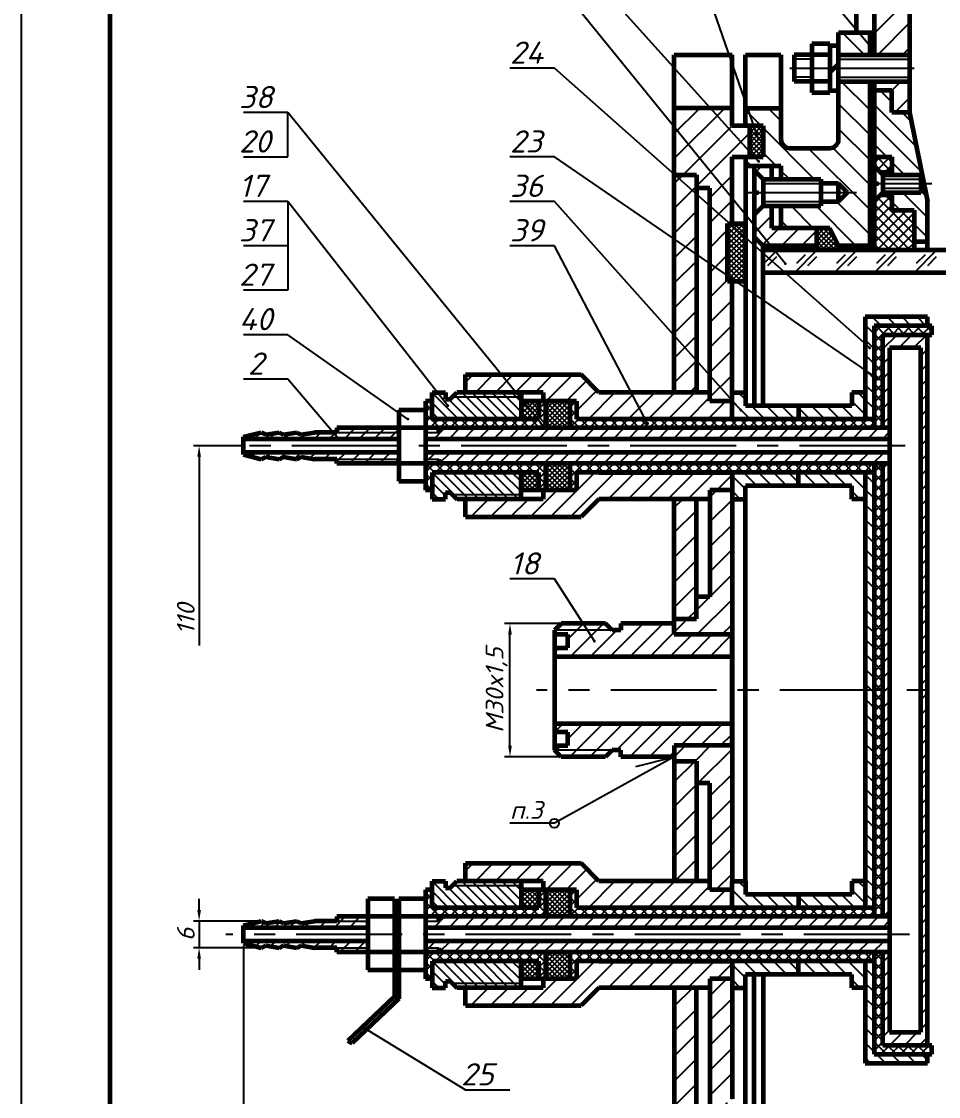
# Model space of a CAD drawing. Header units: millimetres. Extents: x 0 to 841, y 0 to 594.
# Drawn here: x 0 to 206.5, y 228.5 to 470.5 of the extents above; entities that cross this region are included whole.
import ezdxf

# ---------------------------------------------------------------- set-up
doc = ezdxf.new("R2010")
doc.units = ezdxf.units.MM
doc.linetypes.add('CENTER', pattern=[50.8, 31.75, -6.35, 6.35, -6.35])
for name, color, linetype in [('1', 2, 'Continuous'), ('Razmer', 3, 'Continuous'), ('РАМКА', 7, 'Continuous')]:
    doc.layers.add(name, color=color, linetype=linetype)
doc.layers.add('2', color=1, linetype='Continuous', lineweight=60)
doc.styles.add('ADRF1', font='romans', dxfattribs={"oblique": 15})
doc.dimstyles.new('ISO-25', dxfattribs={"dimtxt": 2.5, "dimasz": 2.5, "dimexe": 1.25, "dimexo": 0.625, "dimtad": 1, "dimtxsty": 'Standard', "dimcen": 2.5, "dimadec": 0, "dimazin": 0, "dimtfac": 1, "dimtmove": 0, "dimatfit": 3, "dimfxl": 1, "dimarcsym": 0})
pattern_1 = [(135, (-36, 150), (-1.683798, -1.683798), [])]
pattern_2 = [(45, (-36, 150), (-1.122532, 1.122532), []), (135, (-36, 150), (-1.122532, -1.122532), [])]
pattern_3 = [(45, (-36, 150), (-1.683798, 1.683798), [])]
pattern_4 = [(45, (-36, 150), (-2.245064, 2.245064), [])]
pattern_5 = [(45, (-36, 150), (-2.80633, 2.80633), [])]
pattern_6 = [(45, (-36, 40), (-1.122532, 1.122532), []), (135, (-36, 40), (-1.122532, -1.122532), [])]
pattern_7 = [(45, (-41, 40), (-0.561266, 0.561266), []), (135, (-41, 40), (-0.561266, -0.561266), [])]
pattern_8 = [(45, (-41, 150), (-0.561266, 0.561266), []), (135, (-41, 150), (-0.561266, -0.561266), [])]
pattern_9 = [(135, (-36, 150), (-2.80633, -2.80633), [])]
pattern_10 = [(45, (-36, 150), (-0.561266, 0.561266), []), (135, (-36, 150), (-0.561266, -0.561266), [])]

msp = doc.modelspace()

# ---------------------------------------------------------------- hatches: boundary and pattern name
at = {"layer": '1'}
h = msp.add_hatch(dxfattribs=at)
h.set_pattern_fill('ANSI31', scale=1.25, style=0)
h.set_pattern_definition(pattern_5)
h.paths.add_polyline_path([(200, 457), (192, 457), (192, 455), (196, 455), (196, 450), (200, 450)])
h.paths.add_polyline_path([(200, 511), (190, 511), (190, 513), (194, 513), (194, 535), (191, 535), (191, 538), (188, 538), (188, 483), (192, 479), (192, 463), (200, 463)])
h.paths.add_polyline_path([(290, 538), (287, 538), (287, 535), (284, 535), (284, 513), (288, 513), (288, 511), (278, 511), (278, 463), (286, 463), (286, 479), (290, 483)])
h.paths.add_polyline_path([(282, 455), (286, 455), (286, 457), (278, 457), (278, 450), (282, 450)])
h = msp.add_hatch(dxfattribs=at)
h.set_pattern_fill('ANSI31', scale=1.25, angle=90, style=0)
h.set_pattern_definition(pattern_9)
h.paths.add_polyline_path([(191, 463), (191, 468), (184, 468), (184, 463)])
h = msp.add_hatch(dxfattribs=at)
h.set_pattern_fill('ANSI31', scale=1.25, angle=90, style=0)
h.set_pattern_definition(pattern_9)
h.paths.add_polyline_path([(182, 442), (173, 442, -0.414213562), (171, 444), (171, 451), (163, 451), (163, 447), (167, 447), (167, 440), (163, 440), (163, 438), (171, 438), (171, 435), (180, 435), (180, 434), (184, 434), (186, 432), (184, 430), (180, 430), (180, 429), (171, 429), (171, 424), (182, 424), (184, 420), (191, 420), (191, 457), (184, 457), (184, 444, -0.414213562)])
h = msp.add_hatch(dxfattribs=at)
h.set_pattern_fill('ANSI31', angle=90, style=0)
h.set_pattern_definition([(135, (-36, 150), (-2.245064, -2.245064), [])])
h.paths.add_polyline_path([(200, 450), (196, 450), (196, 455), (192, 455), (192, 440), (196, 440), (196, 436), (202.5, 436), (202.8, 436)])
h.paths.add_polyline_path([(201, 428), (201, 421), (204, 421), (204, 430), (203.6, 432), (202.5, 432), (196, 432), (196, 428)])
h = msp.add_hatch(dxfattribs=at)
h.set_pattern_fill('ANSI31', scale=1.25, style=0)
h.set_pattern_definition(pattern_5)
h.paths.add_polyline_path([(160, 440), (164, 440), (164, 447), (160, 447), (160, 451), (147, 451), (147, 436), (152, 436), (152, 433), (155, 433), (155, 385), (160, 385), (160, 412), (159, 412), (159, 425), (160, 425)])
h = msp.add_hatch(dxfattribs=at)
h.set_pattern_fill('ANSI37', scale=0.25, style=0)
h.set_pattern_definition(pattern_10)
h.paths.add_polyline_path([(167, 447), (164, 447), (164, 440), (167, 440)])
h = msp.add_hatch(dxfattribs=at)
h.set_pattern_fill('ANSI37', scale=0.5, style=0)
h.set_pattern_definition(pattern_2)
h.paths.add_polyline_path([(201, 428), (196, 428), (196, 431.5), (193.5, 431.5), (192, 430), (192, 419), (201, 419)])
h.paths.add_polyline_path([(196, 440), (192, 440), (192, 438), (193.5, 436.5), (196, 436.5)])
h = msp.add_hatch(dxfattribs=at)
h.set_pattern_fill('ANSI31', scale=1.25, style=0)
h.set_pattern_definition(pattern_5)
h.paths.add_polyline_path([(152, 436), (147, 436), (147, 387), (152, 387)])
h = msp.add_hatch(dxfattribs=at)
h.set_pattern_fill('ANSI31', style=0)
h.set_pattern_definition(pattern_4)
h.paths.add_polyline_path([(169, 429), (167, 429), (165, 427), (165, 422), (167, 420), (179, 420), (179, 424), (169, 424)])
h.paths.add_polyline_path([(169, 438), (165, 438), (165, 437), (167, 435), (169, 435)])
h = msp.add_hatch(dxfattribs=at)
h.set_pattern_fill('ANSI37', scale=0.25, style=0)
h.set_pattern_definition(pattern_10)
h.paths.add_polyline_path([(163, 425), (159, 425), (159, 412), (163, 412)])
h = msp.add_hatch(dxfattribs=at)
h.set_pattern_fill('ANSI37', scale=0.25, style=0)
h.set_pattern_definition(pattern_10)
h.paths.add_polyline_path([(182, 424), (179, 424), (179, 419), (184, 419), (184, 420)])
h = msp.add_hatch(dxfattribs=at)
h.set_pattern_fill('ANSI31', scale=2, style=0)
h.set_pattern_definition([(45, (-36, 150), (-4.49013, 4.49013), [])])
h.paths.add_polyline_path([(167, 419), (167, 414), (309, 414), (309, 419)])
h = msp.add_hatch(dxfattribs=at)
h.set_pattern_fill('ANSI31', scale=0.75, angle=90, style=0)
h.set_pattern_definition(pattern_1)
h.paths.add_polyline_path([(192, 402), (204, 402), (204, 404), (190, 404), (190, 381), (192, 381)])
h = msp.add_hatch(dxfattribs=at)
h.set_pattern_fill('ANSI37', scale=0.5, angle=90, style=0)
h.set_pattern_definition([(135, (-36, 150), (-1.122532, -1.122532), []), (225, (-36, 150), (1.122532, -1.122532), [])])
h.paths.add_polyline_path([(205, 400), (205, 402), (192, 402), (192, 379), (194, 379), (194, 400)])
h = msp.add_hatch(dxfattribs=at)
h.set_pattern_fill('ANSI31', scale=0.75, style=0)
h.set_pattern_definition(pattern_3)
h.paths.add_polyline_path([(202.5, 397), (202.5, 243), (195.5, 243), (195.5, 261), (194, 261), (194, 240), (204, 240), (204, 400), (194, 400), (194, 379), (195.5, 379), (195.5, 397)])
h.paths.add_polyline_path([(195.5, 371), (194, 371), (194, 269), (195.5, 269)], flags=17)
h = msp.add_hatch(dxfattribs=at)
h.set_pattern_fill('ANSI31', style=0)
h.set_pattern_definition(pattern_4)
h.paths.add_polyline_path([(160, 381), (160, 385), (155, 385), (155, 387), (130, 387), (126, 391), (100, 391), (100, 387), (117.5, 387), (117.5, 385), (125, 385), (125, 381)])
h.paths.add_polyline_path([(130, 369), (125, 369), (125, 365), (117.5, 365), (117.5, 363), (100, 363), (100, 359), (126, 359), (130, 363), (155, 363), (155, 365), (160, 365), (160, 369)])
h = msp.add_hatch(dxfattribs=at)
h.set_pattern_fill('ANSI37', scale=0.5, style=0)
h.set_pattern_definition(pattern_2)
h.paths.add_polyline_path([(118, 385), (116.5, 385), (116.5, 381), (92.5, 381), (92.5, 385), (91, 385), (91, 379), (118, 379)])
h.paths.add_polyline_path([(118, 371), (91, 371), (91, 365), (92.5, 365), (92.5, 369), (116.5, 369), (116.5, 365), (118, 365)])
h = msp.add_hatch(dxfattribs=at)
h.set_pattern_fill('ANSI31', scale=0.5, angle=90, style=0)
h.set_pattern_definition([(135, (-41, 150), (-1.122532, -1.122532), [])])
h.paths.add_polyline_path([(112.5, 381), (112.5, 387), (98, 387), (96.5, 385.5), (95.5, 385.5), (95.5, 387), (92.5, 387), (92.5, 381)])
h.paths.add_polyline_path([(92.5, 369), (92.5, 363), (95.5, 363), (95.5, 364.5), (96.5, 364.5), (98, 363), (112.5, 363), (112.5, 369)])
h = msp.add_hatch(dxfattribs=at)
h.set_pattern_fill('ANSI37', scale=0.25, style=0)
h.set_pattern_definition(pattern_8)
h.paths.add_polyline_path([(116.5, 385), (112.5, 385), (112.5, 381), (116.5, 381)])
h.paths.add_polyline_path([(112.5, 369), (112.5, 365), (116.5, 365), (116.5, 369)])
h = msp.add_hatch(dxfattribs=at)
h.set_pattern_fill('ANSI37', scale=0.25, style=0)
h.set_pattern_definition(pattern_8)
h.paths.add_polyline_path([(123.5, 379), (123.5, 385), (118, 385), (118, 379)])
h.paths.add_polyline_path([(123.5, 371), (118, 371), (118, 365), (123.5, 365)])
h = msp.add_hatch(dxfattribs=at)
h.set_pattern_fill('ANSI37', scale=0.5, style=0)
h.set_pattern_definition(pattern_2)
h.paths.add_polyline_path([(192, 379), (192, 381), (125, 381), (125, 385), (123.5, 385), (123.5, 379)])
h.paths.add_polyline_path([(192, 369), (192, 371), (123.5, 371), (123.5, 365), (125, 365), (125, 369)])
h = msp.add_hatch(dxfattribs=at)
h.set_pattern_fill('ANSI31', scale=0.75, angle=90, style=0)
h.set_pattern_definition(pattern_1)
h.paths.add_polyline_path([(175, 381), (175, 384), (163, 384), (163, 387), (160, 387), (160, 381)])
h.paths.add_polyline_path([(190, 381), (190, 387), (187, 387), (187, 384), (175, 384), (175, 381)])
h.paths.add_polyline_path([(175, 369), (175, 366), (187, 366), (187, 363), (190, 363), (190, 369)])
h.paths.add_polyline_path([(175, 366), (175, 369), (160, 369), (160, 363), (163, 363), (163, 366)])
h = msp.add_hatch(dxfattribs=at)
h.set_pattern_fill('ANSI31', scale=0.75, style=0)
h.set_pattern_definition(pattern_3)
h.paths.add_polyline_path([(195.5, 379), (94, 379), (94, 378), (91, 378), (91, 376.5), (195.5, 376.5)])
h.paths.add_polyline_path([(195.5, 373.5), (91, 373.5), (91, 372), (94, 372), (94, 371), (195.5, 371)])
h.paths.add_polyline_path([(94, 379), (91, 379), (91, 378), (94, 378)], flags=16)
h.paths.add_polyline_path([(94, 372), (91, 372), (91, 371), (94, 371)], flags=16)
h.paths.add_polyline_path([(85, 372), (71, 372), (71, 371), (85, 371)])
h.paths.add_polyline_path([(85, 373.5), (50, 373.5), (50, 373), (54, 372), (55, 372.5), (58, 372), (59, 372.5), (62, 372), (63, 372.5), (66, 372), (71, 372), (85, 372)])
h.paths.add_polyline_path([(85, 378), (71, 378), (66, 378), (63, 377.5), (62, 378), (59, 377.5), (58, 378), (55, 377.5), (54, 378), (50, 377), (50, 376.5), (85, 376.5)])
h.paths.add_polyline_path([(85, 379), (71, 379), (71, 378), (85, 378)])
h = msp.add_hatch(dxfattribs=at)
h.set_pattern_fill('ANSI37', scale=0.5, style=0)
h.set_pattern_definition(pattern_2)
h.paths.add_polyline_path([(194, 371), (192, 371), (192, 269), (194, 269)])
h = msp.add_hatch(dxfattribs=at)
h.set_pattern_fill('ANSI31', scale=0.75, angle=90, style=0)
h.set_pattern_definition(pattern_1)
h.paths.add_polyline_path([(190, 271), (192, 271), (192, 369), (190, 369)])
h = msp.add_hatch(dxfattribs=at)
h.set_pattern_fill('ANSI31', scale=1.25, style=0)
h.set_pattern_definition(pattern_5)
h.paths.add_polyline_path([(160, 365), (155, 365), (155, 341), (152, 341), (152, 336), (147, 336), (147, 332.5), (160, 332.5)])
h = msp.add_hatch(dxfattribs=at)
h.set_pattern_fill('ANSI31', scale=1.25, style=0)
h.set_pattern_definition(pattern_5)
h.paths.add_polyline_path([(152, 363), (147, 363), (147, 336), (152, 336)])
h = msp.add_hatch(dxfattribs=at)
h.set_pattern_fill('ANSI31', style=0)
h.set_pattern_definition(pattern_4)
h.paths.add_polyline_path([(121.5, 335), (120, 333.5), (133, 333.5), (131.5, 335)], flags=17)
h.paths.add_polyline_path([(120, 333.5), (120, 332.5), (123, 332.5), (123, 329.5), (120, 329.5), (120, 327.5), (160, 327.5), (160, 332.5), (147, 332.5), (147, 335), (135, 335), (135, 333.5), (133, 333.5)])
h.paths.add_polyline_path([(120, 312.5), (120, 310.5), (123, 310.5), (123, 307.5), (120, 307.5), (120, 306.5), (133, 306.5), (135, 306.5), (135, 305), (147, 305), (147, 307.5), (160, 307.5), (160, 312.5)])
h.paths.add_polyline_path([(120, 306.5), (121.5, 305), (131.5, 305), (133, 306.5)], flags=16)
h = msp.add_hatch(dxfattribs=at)
h.set_pattern_fill('ANSI31', scale=1.25, style=0)
h.set_pattern_definition(pattern_5)
h.paths.add_polyline_path([(160, 307.5), (147, 307.5), (147, 304), (152, 304), (152, 299), (155, 299), (155, 275), (160, 275), (160, 277)])
h = msp.add_hatch(dxfattribs=at)
h.set_pattern_fill('ANSI31', scale=1.25, style=0)
h.set_pattern_definition(pattern_5)
h.paths.add_polyline_path([(152, 304), (147, 304), (147, 277), (152, 277)])
h = msp.add_hatch(dxfattribs=at)
h.set_pattern_fill('ANSI31', style=0)
h.set_pattern_definition([(45, (-36, 40), (-2.245064, 2.245064), [])])
h.paths.add_polyline_path([(160, 275), (155, 275), (155, 277), (130, 277), (126, 281), (100, 281), (100, 277), (117.5, 277), (117.5, 275), (125, 275), (125, 271), (160, 271)])
h.paths.add_polyline_path([(160, 259), (130, 259), (125, 259), (125, 255), (117.5, 255), (117.5, 253), (100, 253), (100, 249), (126, 249), (130, 253), (155, 253), (155, 255), (160, 255)])
h = msp.add_hatch(dxfattribs=at)
h.set_pattern_fill('ANSI31', scale=0.5, angle=90, style=0)
h.set_pattern_definition([(135, (-41, 40), (-1.122532, -1.122532), [])])
h.paths.add_polyline_path([(112.5, 271), (112.5, 277), (98, 277), (96.5, 275.5), (95.5, 275.5), (95.5, 277), (92.5, 277), (92.5, 271)])
h.paths.add_polyline_path([(92.5, 259), (92.5, 253), (95.5, 253), (95.5, 254.5), (96.5, 254.5), (98, 253), (112.5, 253), (112.5, 259)])
h = msp.add_hatch(dxfattribs=at)
h.set_pattern_fill('ANSI31', scale=0.75, angle=90, style=0)
h.set_pattern_definition([(135, (-36, 40), (-1.683798, -1.683798), [])])
h.paths.add_polyline_path([(175, 271), (175, 274), (163, 274), (163, 277), (160, 277), (160, 271)])
h.paths.add_polyline_path([(190, 271), (190, 277), (187, 277), (187, 274), (175, 274), (175, 271)])
h.paths.add_polyline_path([(175, 259), (175, 256), (187, 256), (187, 253), (190, 253), (190, 259)])
h.paths.add_polyline_path([(175, 256), (175, 259), (160, 259), (160, 253), (163, 253), (163, 256)])
h = msp.add_hatch(dxfattribs=at)
h.set_pattern_fill('ANSI37', scale=0.5, style=0)
h.set_pattern_definition(pattern_6)
h.paths.add_polyline_path([(118, 275), (116.5, 275), (116.5, 271), (92.5, 271), (92.5, 275), (91, 275), (91, 269), (118, 269)])
h.paths.add_polyline_path([(118, 261), (91, 261), (91, 255), (92.5, 255), (92.5, 259), (116.5, 259), (116.5, 255), (118, 255)])
h = msp.add_hatch(dxfattribs=at)
h.set_pattern_fill('ANSI37', scale=0.25, style=0)
h.set_pattern_definition(pattern_7)
h.paths.add_polyline_path([(116.5, 275), (112.5, 275), (112.5, 271), (116.5, 271)])
h.paths.add_polyline_path([(112.5, 259), (112.5, 255), (116.5, 255), (116.5, 259)])
h = msp.add_hatch(dxfattribs=at)
h.set_pattern_fill('ANSI37', scale=0.25, style=0)
h.set_pattern_definition(pattern_7)
h.paths.add_polyline_path([(123.5, 269), (123.5, 275), (118, 275), (118, 269)])
h.paths.add_polyline_path([(123.5, 261), (118, 261), (118, 255), (123.5, 255)])
h = msp.add_hatch(dxfattribs=at)
h.set_pattern_fill('ANSI37', scale=0.5, style=0)
h.set_pattern_definition(pattern_6)
h.paths.add_polyline_path([(192, 269), (192, 271), (125, 271), (125, 275), (123.5, 275), (123.5, 269)])
h.paths.add_polyline_path([(192, 259), (192, 261), (123.5, 261), (123.5, 255), (125, 255), (125, 259)])
h = msp.add_hatch(dxfattribs=at)
h.set_pattern_fill('ANSI31', scale=0.75, style=0)
h.set_pattern_definition(pattern_3)
h.paths.add_polyline_path([(78, 266.5), (78, 268), (71, 268), (66, 268), (63, 267.5), (62, 268), (59, 267.5), (58, 268), (55, 267.5), (54, 268), (50, 267), (50, 266.5)])
h.paths.add_polyline_path([(78, 268), (78, 269), (71, 269), (71, 268)])
h.paths.add_polyline_path([(78, 262), (78, 263.5), (50, 263.5), (50, 263), (54, 262), (55, 262.5), (58, 262), (59, 262.5), (62, 262), (63, 262.5), (66, 262), (71, 262)])
h.paths.add_polyline_path([(78, 261), (78, 262), (71, 262), (71, 261)])
h.paths.add_polyline_path([(85, 268), (85, 269), (84, 269), (84, 268)])
h.paths.add_polyline_path([(84, 266.5), (85, 266.5), (85, 268), (84, 268)])
h.paths.add_polyline_path([(84, 262), (84.97212, 262), (85, 262.02788), (85, 263.5), (84, 263.5)])
h.paths.add_polyline_path([(84, 261), (85, 261), (85, 262), (84, 262)])
h = msp.add_hatch(dxfattribs=at)
h.set_pattern_fill('ANSI31', scale=0.75, angle=90, style=0)
h.set_pattern_definition(pattern_1)
h.paths.add_polyline_path([(192, 259), (190, 259), (190, 236), (204, 236), (204, 238), (192, 238)])
h = msp.add_hatch(dxfattribs=at)
h.set_pattern_fill('ANSI37', scale=0.5, style=0)
h.set_pattern_definition(pattern_2)
h.paths.add_polyline_path([(194, 261), (192, 261), (192, 238), (205, 238), (205, 240), (194, 240)])
h = msp.add_hatch(dxfattribs=at)
h.set_pattern_fill('ANSI31', scale=1.25, style=0)
h.set_pattern_definition(pattern_5)
h.paths.add_polyline_path([(160, 200), (164, 200), (164, 193), (160, 193), (160, 189), (147, 189), (147, 204), (152, 204), (152, 207), (155, 207), (155, 255), (160, 255), (160, 228), (159, 228), (159, 215), (160, 215)])
h = msp.add_hatch(dxfattribs=at)
h.set_pattern_fill('ANSI31', scale=1.25, style=0)
h.set_pattern_definition(pattern_5)
h.paths.add_polyline_path([(152, 204), (147, 204), (147, 253), (152, 253)])
at = {"layer": '2'}
h = msp.add_hatch(color=7, dxfattribs=at)
h.paths.add_polyline_path([(192, 468), (191, 468), (191, 463), (192, 463)])
h.paths.add_polyline_path([(192, 457), (191, 457), (191, 440), (192, 440)])

# ---------------------------------------------------------------- linework, layer by layer
at = {"layer": '1', "color": 7}
for p, q in [((173, 460), (201, 460)), ((178, 462), (174, 462)), ((184, 462), (200, 462)), ((178, 458), (174, 458)), ((184, 458), (200, 458)), ((202.5, 436), (202.8, 436)), ((167, 434), (180, 434)), ((191, 434), (205, 434)), ((194, 435), (202.5, 435)), ((163.5, 432), (188, 432)), ((194, 433), (202.5, 433)), ((202.5, 432), (203.6, 432)), ((167, 430), (180, 430)), ((170, 417.5), (168, 415.5)), ((176.5, 418), (174.5, 416)), ((179, 417.5), (177, 415.5)), ((185.5, 418), (183.5, 416)), ((188, 417.5), (186, 415.5)), ((194.5, 418), (192.5, 416)), ((197, 417.5), (195, 415.5)), ((203.5, 418), (201.5, 416)), ((206, 417.5), (204, 415.5)), ((97, 386), (112.5, 386)), ((71, 378), (85, 378)), ((91, 378), (94, 378)), ((71, 372), (85, 372)), ((91, 372), (94, 372)), ((97, 364), (112.5, 364)), ((133, 333.5), (120, 333.5)), ((133, 306.5), (120, 306.5)), ((97, 276), (112.5, 276)), ((91, 268.02788), (91.97212, 269)), ((92.83971, 266.5), (95.33971, 269)), ((96.20731, 266.5), (98.70731, 269)), ((99.57491, 266.5), (102.07491, 269)), ((102.9425, 266.5), (105.4425, 269)), ((106.3101, 266.5), (108.8101, 269)), ((109.67769, 266.5), (112.17769, 269)), ((113.04529, 266.5), (115.54529, 269)), ((116.41289, 266.5), (118.91289, 269)), ((119.78048, 266.5), (122.28048, 269)), ((123.14808, 266.5), (125.64808, 269)), ((126.51568, 266.5), (129.01568, 269)), ((129.88327, 266.5), (132.38327, 269)), ((133.25087, 266.5), (135.75087, 269)), ((136.61846, 266.5), (139.11846, 269)), ((139.98606, 266.5), (142.48606, 269)), ((143.35366, 266.5), (145.85366, 269)), ((146.72125, 266.5), (149.22125, 269)), ((150.08885, 266.5), (152.58885, 269)), ((153.45644, 266.5), (155.95644, 269)), ((156.82404, 266.5), (159.32404, 269)), ((160.19164, 266.5), (162.69164, 269)), ((163.55923, 266.5), (166.05923, 269)), ((166.92683, 266.5), (169.42683, 269)), ((170.29442, 266.5), (172.79442, 269)), ((173.66202, 266.5), (176.16202, 269)), ((177.02962, 266.5), (179.52962, 269)), ((180.39721, 266.5), (182.89721, 269)), ((183.76481, 266.5), (186.26481, 269)), ((187.1324, 266.5), (189.6324, 269)), ((190.5, 266.5), (193, 269)), ((71, 268), (78, 268)), ((84, 268), (85, 268)), ((91, 268), (94, 268)), ((193.8676, 266.5), (195.5, 268.1324)), ((71, 262), (78, 262)), ((84, 262), (85, 262)), ((84.97212, 262), (85, 262.02788)), ((91, 262), (94, 262)), ((91, 261.29269), (91.70731, 262)), ((91.70731, 262), (93.20731, 263.5)), ((94.07491, 261), (96.57491, 263.5)), ((97.4425, 261), (99.9425, 263.5)), ((100.8101, 261), (103.3101, 263.5)), ((104.17769, 261), (106.67769, 263.5)), ((107.54529, 261), (110.04529, 263.5)), ((110.91289, 261), (113.41289, 263.5)), ((114.28048, 261), (116.78048, 263.5)), ((117.64808, 261), (120.14808, 263.5)), ((121.01568, 261), (123.51568, 263.5)), ((124.38327, 261), (126.88327, 263.5)), ((127.75087, 261), (130.25087, 263.5)), ((131.11846, 261), (133.61846, 263.5)), ((134.48606, 261), (136.98606, 263.5)), ((137.85366, 261), (140.35366, 263.5)), ((141.22125, 261), (143.72125, 263.5)), ((144.58885, 261), (147.08885, 263.5)), ((147.95644, 261), (150.45644, 263.5)), ((151.32404, 261), (153.82404, 263.5)), ((154.69164, 261), (157.19164, 263.5)), ((158.05923, 261), (160.55923, 263.5)), ((161.42683, 261), (163.92683, 263.5)), ((164.79442, 261), (167.29442, 263.5)), ((168.16202, 261), (170.66202, 263.5)), ((171.52962, 261), (174.02962, 263.5)), ((174.89721, 261), (177.39721, 263.5)), ((178.26481, 261), (180.76481, 263.5)), ((181.6324, 261), (184.1324, 263.5)), ((185, 261), (187.5, 263.5)), ((188.3676, 261), (190.8676, 263.5)), ((191.73519, 261), (194.23519, 263.5)), ((195.10279, 261), (195.5, 261.39721)), ((97, 254), (112.5, 254))]:
    msp.add_line(p, q, dxfattribs=at)
at = {"layer": '1', "color": 7, "linetype": 'CENTER', "ltscale": 0.75}
for p, q in [((199, 375), (46, 375)), ((347, 320), (116, 320)), ((200, 265), (46, 265))]:
    msp.add_line(p, q, dxfattribs=at)
at = {"layer": '2', "color": 7}
for p, q in [((188, 468), (188, 538)), ((200, 511), (200, 450)), ((192, 479), (192, 463)), ((184, 444), (184, 468)), ((184, 468), (192, 468)), ((191, 468), (191, 463)), ((178, 465.5), (178, 454.5)), ((182, 465.5), (178, 465.5)), ((182, 465.5), (182, 454.5)), ((184, 465), (182, 465)), ((147, 387), (147, 463)), ((147, 463), (160, 463)), ((160, 447), (160, 463)), ((163, 447), (163, 463)), ((163, 463), (171, 463)), ((171, 463), (171, 444)), ((174, 463), (174, 457)), ((182, 463), (174, 463)), ((184, 463), (200, 463)), ((184, 461), (182, 459)), ((182, 457), (174, 457)), ((182, 455), (184, 455)), ((184, 457), (200, 457)), ((191, 457), (191, 419)), ((192, 457), (192, 419)), ((196, 455), (192, 455)), ((196, 450), (196, 455)), ((178, 454.5), (182, 454.5)), ((160, 451), (147, 451)), ((163, 451), (171, 451)), ((200, 450), (196, 450)), ((200, 450), (204, 430)), ((167, 447), (160, 447)), ((164, 440), (164, 447)), ((167, 447), (167, 440)), ((173, 442), (182, 442)), ((160, 425), (160, 440)), ((160, 440), (167, 440)), ((163, 440), (163, 384)), ((191, 440), (196, 440)), ((196, 440), (196, 436)), ((147, 436), (152, 436)), ((152, 436), (152, 387)), ((163, 438), (171, 438)), ((165, 438), (165, 384)), ((165, 437), (167, 435)), ((169, 435), (169, 438)), ((171, 438), (171, 435)), ((192, 438), (194, 436)), ((196, 436.5), (193.5, 436.5)), ((194, 436), (202.5, 436)), ((194, 436), (194, 432)), ((202.5, 436), (202.5, 432)), ((167, 435), (180, 435)), ((167, 435), (167, 429)), ((180, 435), (180, 429)), ((184, 434), (180, 434)), ((186, 432), (184, 434)), ((184, 430), (184, 434)), ((192, 434), (193, 434)), ((202.5, 435), (203, 435)), ((155, 433), (152, 433)), ((155, 385), (155, 433)), ((165, 432), (166, 432)), ((184, 430), (186, 432)), ((194, 432), (192, 430)), ((193.5, 431.5), (196, 431.5)), ((194, 432), (202.5, 432)), ((196, 432), (196, 428)), ((202.5, 433), (203.4, 433)), ((167, 429), (165, 427)), ((167, 429), (180, 429)), ((169, 424), (169, 429)), ((171, 429), (171, 424)), ((180, 430), (184, 430)), ((204, 419), (204, 430)), ((196, 428), (201, 428)), ((201, 428), (201, 419)), ((159, 412), (159, 425)), ((159, 425), (163, 425)), ((182, 424), (169, 424)), ((179, 424), (179, 419)), ((184, 420), (182, 424)), ((167, 420), (165, 422)), ((167, 384), (167, 420)), ((179, 420), (167, 420)), ((309, 419), (167, 419)), ((191, 420), (184, 420)), ((184, 420), (184, 419)), ((201, 421), (204, 421)), ((167, 414), (309, 414)), ((163, 412), (159, 412)), ((160, 381), (160, 412)), ((204, 404), (190, 404)), ((190, 404), (190, 381)), ((205, 402), (192, 402)), ((192, 402), (192, 379)), ((204, 402), (204, 404)), ((205, 400), (205, 402)), ((194, 400), (205, 400)), ((194, 379), (194, 400)), ((204, 240), (204, 400)), ((195.5, 397), (195.5, 243)), ((202.5, 397), (195.5, 397)), ((202.5, 243), (202.5, 397)), ((100, 387), (100, 391)), ((100, 391), (126, 391)), ((130, 387), (126, 391)), ((91, 385), (91, 365)), ((92.5, 385), (91, 385)), ((92.5, 387), (95.5, 387)), ((92.5, 381), (92.5, 387)), ((95.5, 387), (95.5, 385.5)), ((95.5, 385.5), (96.5, 385.5)), ((96.5, 385.5), (98, 387)), ((117.5, 387), (98, 387)), ((112.5, 387), (112.5, 381)), ((125, 385), (112.5, 385)), ((116.5, 385), (116.5, 381)), ((117.5, 387), (117.5, 385)), ((118, 385), (118, 379)), ((123.5, 385), (123.5, 379)), ((125, 385), (125, 381)), ((155, 387), (130, 387)), ((160, 385), (155, 385)), ((160, 387), (163, 387)), ((190, 387), (187, 387)), ((187, 387), (187, 384)), ((85, 383), (85, 367)), ((91, 383), (85, 383)), ((187, 384), (163, 384)), ((175, 384), (175, 381)), ((116.5, 381), (92.5, 381)), ((192, 381), (125, 381)), ((160, 381), (130, 381)), ((50, 377), (54, 378)), ((54, 378), (55, 377.5)), ((55, 377.5), (58, 378)), ((58, 378), (59, 377.5)), ((59, 377.5), (62, 378)), ((62, 378), (63, 377.5)), ((63, 377.5), (66, 378)), ((71, 378), (66, 378)), ((195.5, 379), (71, 379)), ((71, 379), (71, 378)), ((94, 378), (94, 379)), ((50, 373), (50, 377)), ((85.00775, 376.5), (50, 376.5)), ((195.5, 376.5), (91, 376.5)), ((85.07434, 373.5), (50, 373.5)), ((50, 373), (54, 372)), ((195.5, 373.5), (91, 373.5)), ((54, 372), (55, 372.5)), ((55, 372.5), (58, 372)), ((58, 372), (59, 372.5)), ((59, 372.5), (62, 372)), ((62, 372), (63, 372.5)), ((63, 372.5), (66, 372)), ((71, 372), (66, 372)), ((71, 371), (71, 372)), ((195.5, 371), (71, 371)), ((94, 372), (94, 371)), ((118, 371), (118, 365)), ((123.5, 371), (123.5, 365)), ((192, 371), (192, 269)), ((194, 269), (194, 371)), ((92.5, 369), (92.5, 363)), ((116.5, 369), (92.5, 369)), ((112.5, 363), (112.5, 369)), ((116.5, 365), (116.5, 369)), ((192, 369), (125, 369)), ((125, 369), (125, 365)), ((130, 369), (160, 369)), ((160, 369), (160, 277)), ((175, 366), (175, 369)), ((190, 369), (190, 271)), ((85, 367), (91, 367)), ((163, 277), (163, 366)), ((187, 366), (163, 366)), ((187, 363), (187, 366)), ((92.5, 365), (91, 365)), ((92.5, 363), (95.5, 363)), ((95.5, 363), (95.5, 364.5)), ((95.5, 364.5), (96.5, 364.5)), ((96.5, 364.5), (98, 363)), ((117.5, 363), (98, 363)), ((100, 359), (100, 363)), ((125, 365), (112.5, 365)), ((117.5, 365), (117.5, 363)), ((130, 363), (126, 359)), ((155, 363), (130, 363)), ((147, 332.5), (147, 363)), ((152, 336), (152, 363)), ((155, 365), (155, 341)), ((160, 365), (155, 365)), ((160, 363), (163, 363)), ((190, 363), (187, 363)), ((100, 359), (126, 359)), ((155, 341), (152, 341)), ((121.5, 335), (120, 333.5)), ((131.5, 335), (121.5, 335)), ((133, 333.5), (131.5, 335)), ((147, 335), (135, 335)), ((135, 335), (135, 333.5)), ((147, 336), (152, 336)), ((120, 333.5), (120, 306.5)), ((123, 332.5), (120, 332.5)), ((123, 329.5), (123, 332.5)), ((135, 333.5), (133, 333.5)), ((160, 332.5), (147, 332.5)), ((160, 307.5), (160, 332.5)), ((120, 329.5), (123, 329.5)), ((160, 327.5), (120, 327.5)), ((120, 312.5), (160, 312.5)), ((123, 310.5), (120, 310.5)), ((123, 307.5), (123, 310.5)), ((120, 307.5), (123, 307.5)), ((147, 307.5), (147, 277)), ((160, 307.5), (147, 307.5)), ((121.5, 305), (120, 306.5)), ((131.5, 305), (121.5, 305)), ((133, 306.5), (131.5, 305)), ((135, 306.5), (133, 306.5)), ((135, 305), (135, 306.5)), ((147, 305), (135, 305)), ((147, 304), (152, 304)), ((152, 304), (152, 277)), ((155, 299), (152, 299)), ((155, 275), (155, 299)), ((100, 281), (126, 281)), ((100, 277), (100, 281)), ((130, 277), (126, 281)), ((92.5, 277), (95.5, 277)), ((92.5, 271), (92.5, 277)), ((95.5, 277), (95.5, 275.5)), ((96.5, 275.5), (98, 277)), ((117.5, 277), (98, 277)), ((112.5, 277), (112.5, 271)), ((117.5, 277), (117.5, 275)), ((155, 277), (130, 277)), ((155, 275), (155, 277)), ((160, 277), (163, 277)), ((160, 271), (160, 277)), ((163, 277), (163, 274)), ((190, 277), (187, 277)), ((187, 277), (187, 274)), ((91, 275), (91, 255)), ((92.5, 275), (91, 275)), ((95.5, 275.5), (96.5, 275.5)), ((125, 275), (112.5, 275)), ((116.5, 275), (116.5, 271)), ((118, 275), (118, 269)), ((123.5, 275), (123.5, 269)), ((125, 275), (125, 271)), ((160, 275), (155, 275)), ((187, 274), (163, 274)), ((175, 274), (175, 271)), ((78, 273), (78, 257)), ((84, 273), (78, 273)), ((84, 273), (84, 251)), ((85, 271.5), (84, 271.5)), ((85, 273), (85, 250.5)), ((91, 273), (85, 273)), ((195.5, 269), (71, 269)), ((71, 269), (71, 268)), ((116.5, 271), (92.5, 271)), ((94, 268), (94, 269)), ((192, 271), (125, 271)), ((160, 271), (130, 271)), ((50, 267), (54, 268)), ((50, 263), (50, 267)), ((78, 266.5), (50, 266.5)), ((54, 268), (55, 267.5)), ((55, 267.5), (58, 268)), ((58, 268), (59, 267.5)), ((59, 267.5), (62, 268)), ((62, 268), (63, 267.5)), ((63, 267.5), (66, 268)), ((71, 268), (66, 268)), ((85.00775, 266.5), (84, 266.5)), ((195.5, 266.5), (91, 266.5)), ((78, 263.5), (50, 263.5)), ((50, 263), (54, 262)), ((54, 262), (55, 262.5)), ((55, 262.5), (58, 262)), ((58, 262), (59, 262.5)), ((59, 262.5), (62, 262)), ((62, 262), (63, 262.5)), ((63, 262.5), (66, 262)), ((71, 262), (66, 262)), ((71, 261), (71, 262)), ((85.07434, 263.5), (84, 263.5)), ((195.5, 263.5), (91, 263.5)), ((94, 262), (94, 261)), ((195.5, 261), (71, 261)), ((116.5, 259), (92.5, 259)), ((92.5, 259), (92.5, 253)), ((112.5, 253), (112.5, 259)), ((116.5, 255), (116.5, 259)), ((118, 261), (118, 255)), ((123.5, 261), (123.5, 255)), ((192, 259), (125, 259)), ((125, 259), (125, 255)), ((130, 259), (160, 259)), ((160, 259), (160, 228)), ((175, 256), (175, 259)), ((190, 259), (190, 236)), ((192, 261), (192, 238)), ((194, 240), (194, 261)), ((78, 257), (84, 257)), ((85, 257), (91, 257)), ((92.5, 255), (91, 255)), ((95.5, 253), (95.5, 254.5)), ((95.5, 254.5), (96.5, 254.5)), ((96.5, 254.5), (98, 253)), ((125, 255), (112.5, 255)), ((117.5, 255), (117.5, 253)), ((155, 255), (155, 207)), ((160, 255), (155, 255)), ((163, 200), (163, 256)), ((187, 256), (163, 256)), ((165, 202), (165, 256)), ((167, 256), (167, 220)), ((187, 253), (187, 256)), ((92.5, 253), (95.5, 253)), ((117.5, 253), (98, 253)), ((100, 249), (100, 253)), ((130, 253), (126, 249)), ((155, 253), (130, 253)), ((147, 253), (147, 177)), ((152, 204), (152, 253)), ((160, 253), (163, 253)), ((190, 253), (187, 253)), ((84, 251), (73.5, 241)), ((85, 250.5), (74.5, 240.5)), ((84, 251), (85, 250.5)), ((100, 249), (126, 249)), ((195.5, 243), (202.5, 243)), ((73.5, 241), (74.5, 240.5)), ((205, 240), (194, 240)), ((205, 238), (205, 240)), ((192, 238), (205, 238)), ((204, 236), (204, 238)), ((190, 236), (204, 236))]:
    msp.add_line(p, q, dxfattribs=at)
for centre, start, end in [((173, 444), 180, 270), ((182, 444), 270, 0)]:
    msp.add_arc(centre, 2, start, end, dxfattribs=at)
at = {"layer": 'Razmer', "color": 7}
for p, q in [((0, 0), (0, 589)), ((60, 440), (60, 450)), ((50, 440), (60, 440)), ((60, 430), (60, 410)), ((60, 420), (50, 420)), ((60, 410), (50, 410)), ((49.375, 375), (38.75, 375)), ((40, 372.5), (40, 330)), ((124.375, 335), (108.75, 335)), ((110, 307.5), (110, 332.5)), ((124.375, 305), (108.75, 305)), ((138.36422, 302.81252), (147, 305)), ((147, 305), (144.81461, 303.78589)), ((40, 270.5), (40, 273)), ((53.375, 268), (38.75, 268)), ((40, 268), (40, 262)), ((53.375, 262), (38.75, 262)), ((50, 262.375), (50, 67.51326)), ((40, 259.5), (40, 257))]:
    msp.add_line(p, q, dxfattribs=at)
msp.add_lwpolyline([(144.81461, 303.78589), (120, 290), (110, 290)], dxfattribs=at)
msp.add_circle((120, 290), 1, dxfattribs=at)
for points in [[(39.58333, 372.5), (40.41667, 372.5), (40, 375)], [(109.58333, 332.5), (110.41667, 332.5), (110, 335)], [(109.58333, 307.5), (110.41667, 307.5), (110, 305)], [(39.58333, 270.5), (40.41667, 270.5), (40, 268)], [(39.58333, 259.5), (40.41667, 259.5), (40, 262)]]:
    msp.add_solid(points, dxfattribs=at)
at = {"layer": 'РАМКА', "color": 7, "lineweight": 60}
msp.add_line((20, 5), (20, 589), dxfattribs=at)

# ---------------------------------------------------------------- texts
at = {"layer": 'Razmer', "color": 7, "style": 'ADRF1', "oblique": 15}
for s, height, p in [('24', 5, (110, 461)), ('38', 5, (49, 451)), ('20', 5, (49, 441)), ('23', 5, (110, 441)), ('17', 5, (49, 431)), ('36', 5, (110, 431)), ('37', 5, (49, 421)), ('39', 5, (110, 421)), ('27', 5, (49, 411)), ('40', 5, (49, 401)), ('2', 5, (51, 391)), ('18', 5, (110, 346)), ('п.3', 4, (110, 291)), ('25', 5, (99, 231))]:
    msp.add_text(s, height=height, dxfattribs=at).set_placement(p)
at = {"layer": 'Razmer', "color": 7, "char_height": 4, "attachment_point": 5, "rotation": 90, "style": 'ADRF1'}
for s, insert in [('110', (37, 336)), ('M30x1,5', (107, 320)), ('6', (37, 265))]:
    msp.add_mtext(s, dxfattribs=dict(at, insert=insert))

# ---------------------------------------------------------------- leaders
at = {"layer": 'Razmer', "color": 7}
for points in [[(166, 439), (120, 490), (110, 490)], [(166, 444), (150, 490), (140, 490)], [(191, 465), (170, 490), (160, 490)], [(172, 416), (120, 480), (110, 480)], [(191, 397), (120, 460), (110, 460)], [(117, 380), (60, 450), (50, 450)], [(193, 390), (120, 440), (110, 440)], [(96, 384), (60, 430), (50, 430)], [(162, 383), (120, 430), (110, 430)], [(141, 380), (120, 420), (110, 420)], [(87, 381), (60, 400), (50, 400)], [(71, 377), (60, 390), (50, 390)], [(129, 331), (120, 345), (110, 345)], [(77, 244), (100, 230), (110, 230)]]:
    msp.add_leader(points, dimstyle='ISO-25', override={"dimgap": 0.625, "dimtad": 0, "dimdec": 4, "dimtdec": 4, "dimldrblk": 'DotSmall', "dimfrac": 2}, dxfattribs=at)

doc.saveas('drawing.dxf')
